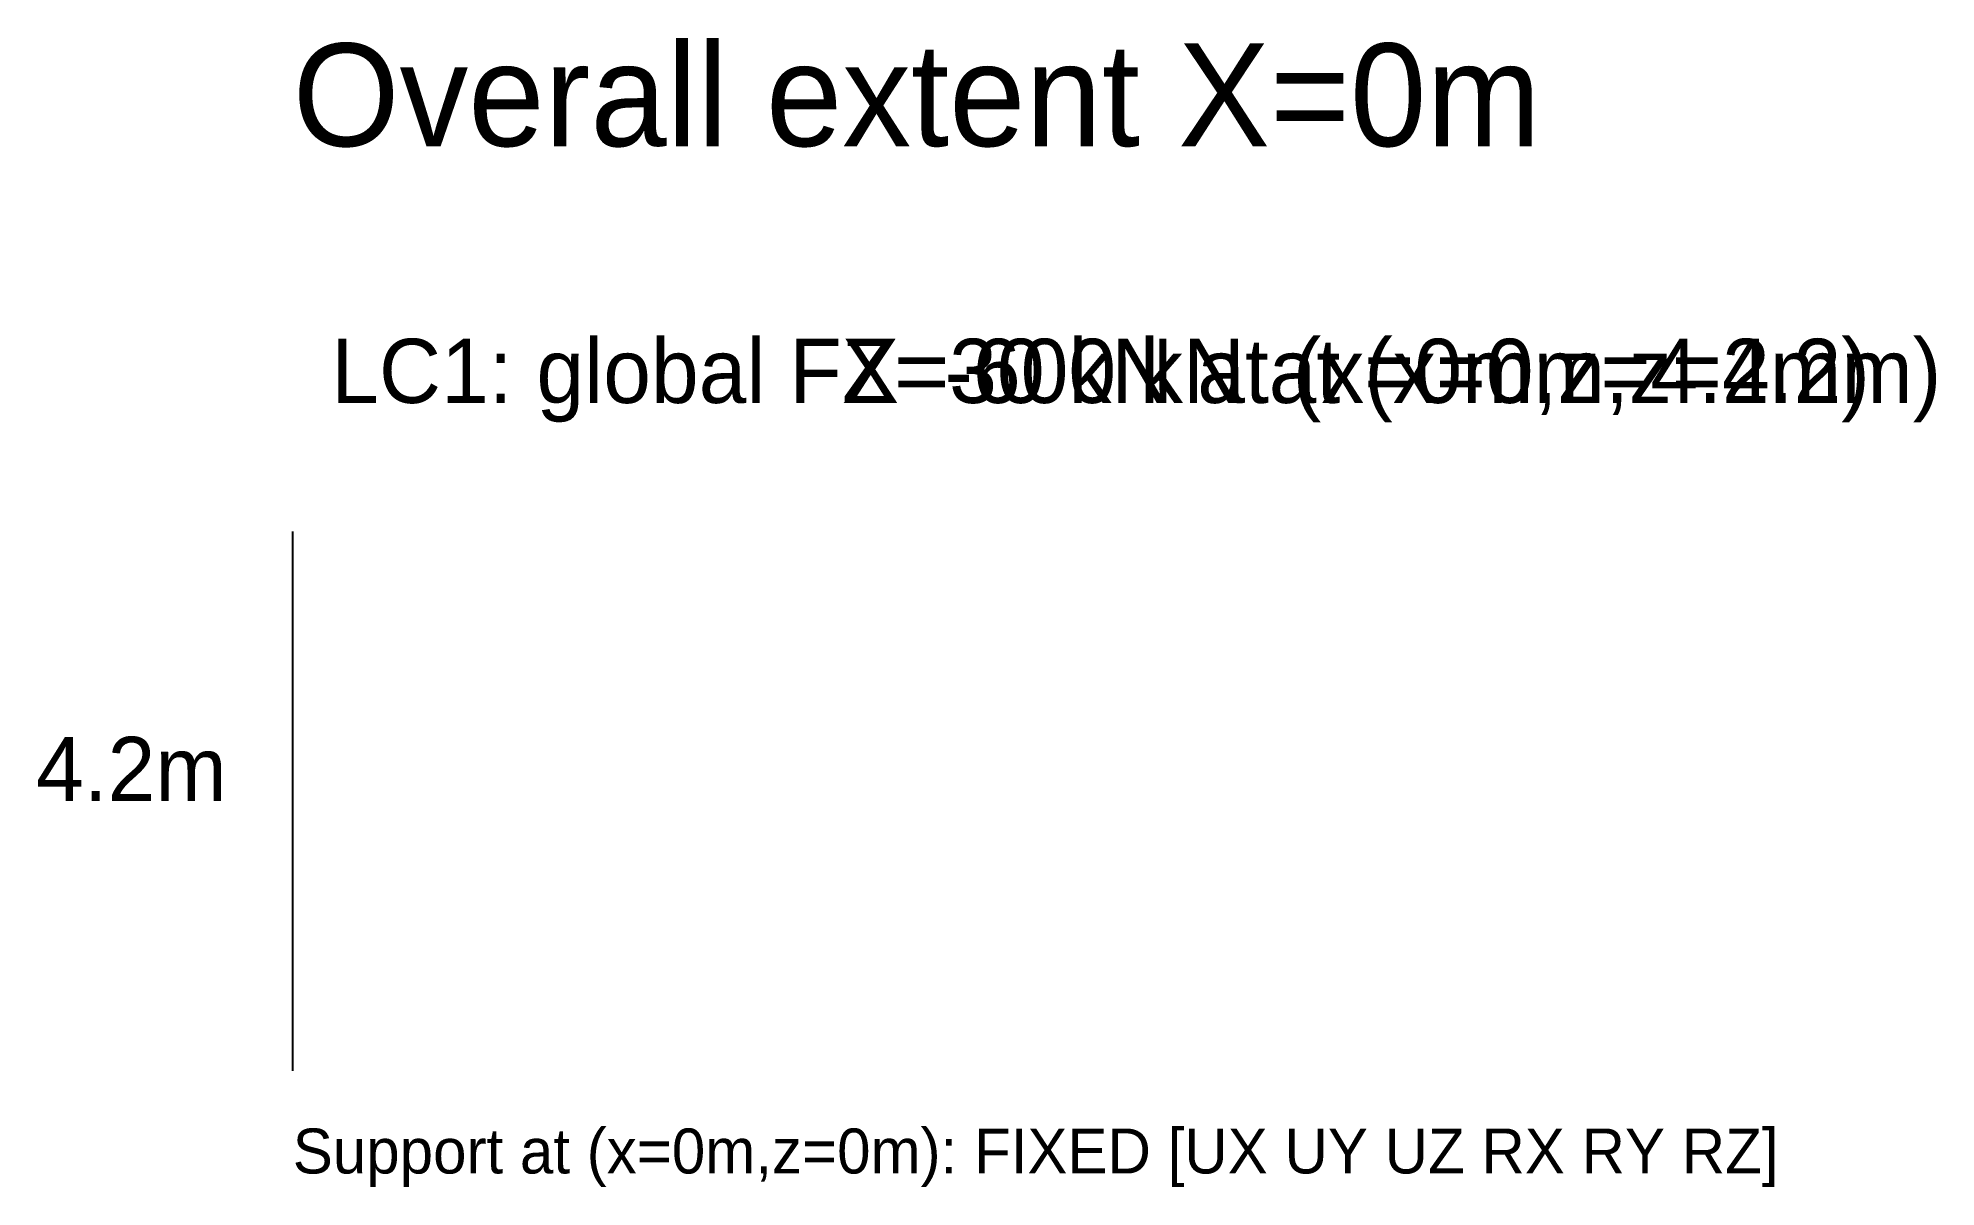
# Model space of a CAD drawing. Header units: metres. Extents: x -2 to 12.8, y -0.9 to 8.
import ezdxf

# ---------------------------------------------------------------- set-up
doc = ezdxf.new("R2010")
doc.units = ezdxf.units.M
for name, color, linetype in [('DIM', 5, 'CONTINUOUS'), ('LOAD', 1, 'CONTINUOUS'), ('STRUCT', 7, 'CONTINUOUS'), ('SUPPORT', 3, 'CONTINUOUS')]:
    doc.layers.add(name, color=color, linetype=linetype)

msp = doc.modelspace()

# ---------------------------------------------------------------- linework, layer by layer
at = {"layer": 'STRUCT'}
msp.add_line((0, 0), (0, 4.2), dxfattribs=at)

# ---------------------------------------------------------------- texts
at = {"layer": 'DIM'}
msp.add_text('4.2m', height=0.5, dxfattribs=at).set_placement((-2, 2.1))
at = {"layer": 'LOAD'}
for s in ['LC1: global FZ=-600 kN at (x=0m,z=4.2m)', 'LC1: global FX=30 kN at (x=0m,z=4.2m)']:
    msp.add_text(s, height=0.5, dxfattribs=at).set_placement((0.3, 5.2))
at = {"layer": 'SUPPORT'}
msp.add_text('Support at (x=0m,z=0m): FIXED [UX UY UZ RX RY RZ]', height=0.35, dxfattribs=at).set_placement((0, -0.8))
at = {"layer": 'TEXT'}
msp.add_text('Overall extent X=0m', height=0.8, dxfattribs=at).set_placement((0, 7.2))

doc.saveas('drawing.dxf')
